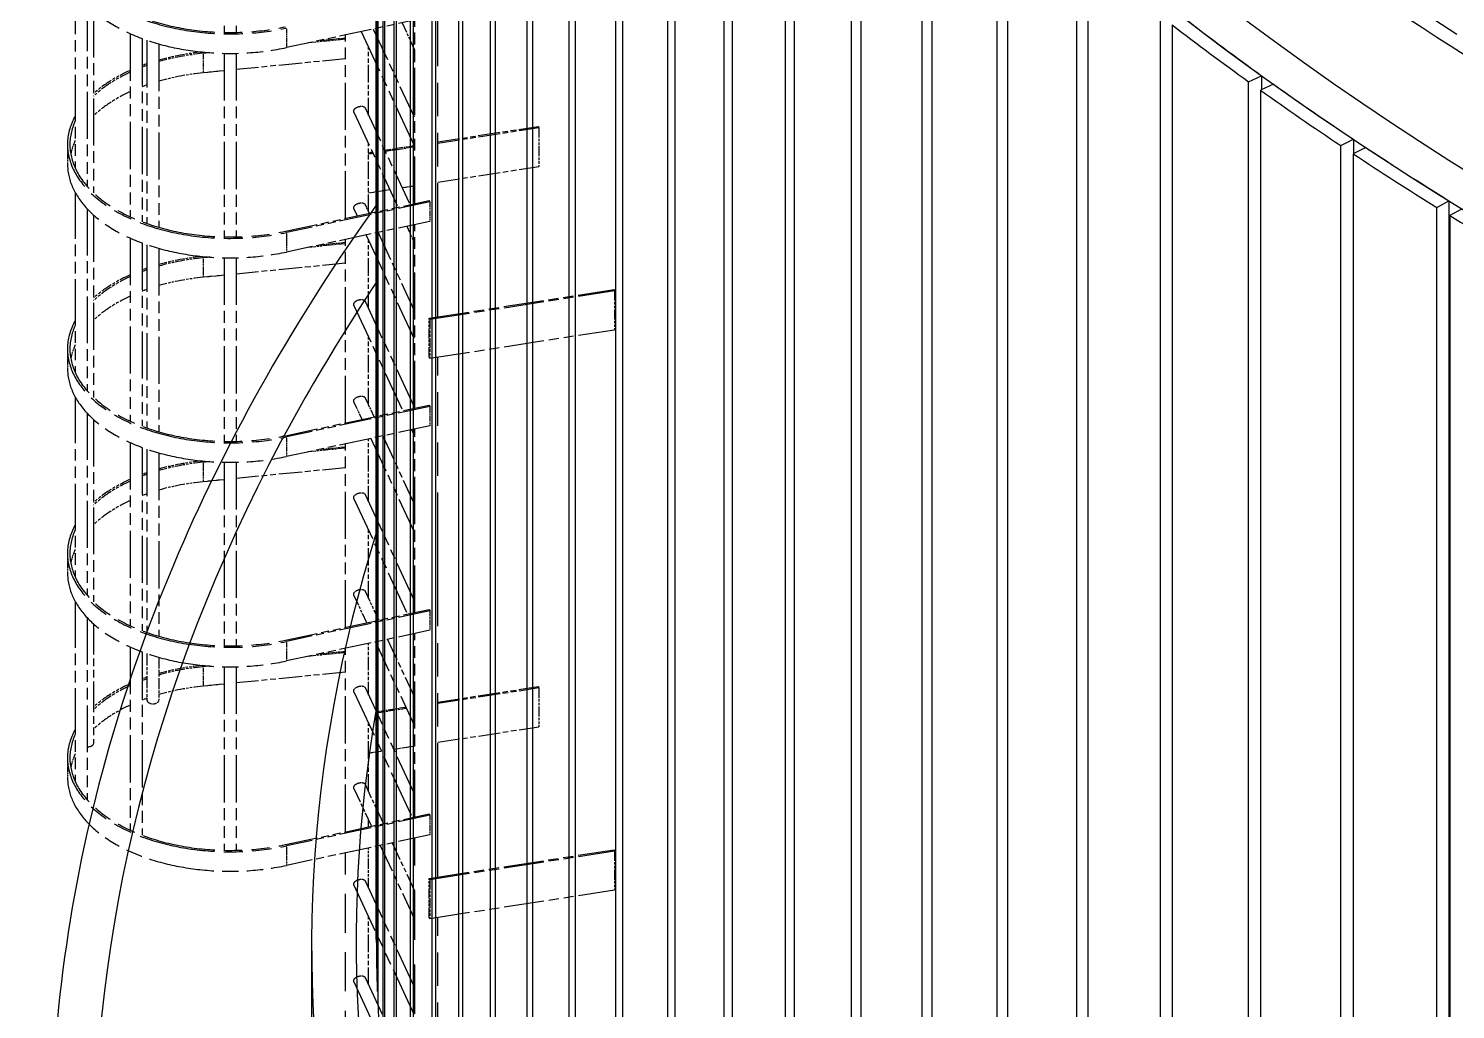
# Model space of a CAD drawing. Header units: millimetres. Extents: x 0 to 89100, y 0 to 63000.
# Drawn here: x 73388 to 75626, y 46648 to 48186 of the extents above; entities that cross this region are included whole.
import ezdxf

# ---------------------------------------------------------------- set-up
doc = ezdxf.new("R2010")
doc.units = ezdxf.units.MM
doc.header["$LTSCALE"] = 150
doc.linetypes.add('DOUBLE_DASH_CHAIN', pattern=[1.2403, 0.6614, -0.0827, 0.1654, -0.0827, 0.1654, -0.0827])
doc.layers.add('Reference', color=7, linetype='DOUBLE_DASH_CHAIN', lineweight=25)
doc.layers.add('Visible', color=7, linetype='Continuous', lineweight=25)

msp = doc.modelspace()

# ---------------------------------------------------------------- linework, layer by layer
at = {"layer": 'Reference', "ltscale": 2.114057}
for p, q in [((74029.77, 47734.18), (74029.77, 48549.91)), ((74029.77, 46855.43), (74029.77, 47671.15)), ((74029.77, 45976.68), (74029.77, 46792.4))]:
    msp.add_line(p, q, dxfattribs=at)
at = {"layer": 'Reference', "ltscale": 0.746183}
for p, q in [((73694.49, 48468.23), (73694.49, 48180.28)), ((73713.24, 48468.23), (73713.24, 48180.28)), ((73694.49, 48147.5), (73694.49, 47859.55)), ((73713.24, 48147.5), (73713.24, 47859.55)), ((73694.49, 47826.77), (73694.49, 47538.82)), ((73713.24, 47826.77), (73713.24, 47538.82)), ((73694.49, 47506.04), (73694.49, 47218.09)), ((73713.24, 47506.04), (73713.24, 47218.09)), ((73694.49, 47185.31), (73694.49, 46897.36)), ((73713.24, 47185.31), (73713.24, 46897.36))]:
    msp.add_line(p, q, dxfattribs=at)
at = {"layer": 'Reference', "ltscale": 0.731687}
for p, q in [((73460.86, 48249.97), (73460.86, 47967.62)), ((73460.86, 47929.24), (73460.86, 47646.89)), ((73460.86, 47608.51), (73460.86, 47326.16)), ((73460.86, 47287.78), (73460.86, 47005.43))]:
    msp.add_line(p, q, dxfattribs=at)
at = {"layer": 'Reference', "ltscale": 0.739697}
for p, q in [((73479.61, 48224.53), (73479.61, 47939.09)), ((73479.61, 47903.8), (73479.61, 47618.36)), ((73479.61, 47583.07), (73479.61, 47297.63)), ((73479.61, 47262.34), (73479.61, 46976.9))]:
    msp.add_line(p, q, dxfattribs=at)
at = {"layer": 'Reference', "ltscale": 0.74128}
for p, q in [((73489.78, 48214.63), (73489.78, 47928.58)), ((73489.78, 47893.9), (73489.78, 47607.85)), ((73489.78, 47573.17), (73489.78, 47287.12))]:
    msp.add_line(p, q, dxfattribs=at)
at = {"layer": 'Reference', "ltscale": 0.507713}
for p, q in [((74017.41, 48204.61), (73792.34, 48156.54)), ((74017.41, 47914.5), (73792.34, 47866.43)), ((74017.41, 47883.88), (73792.34, 47835.81)), ((74017.41, 47593.77), (73792.34, 47545.7)), ((74017.41, 47563.15), (73792.34, 47515.08)), ((74017.41, 47273.04), (73792.34, 47224.97)), ((74017.41, 47242.42), (73792.34, 47194.35)), ((74017.41, 46952.31), (73792.34, 46904.24)), ((74017.41, 46921.69), (73792.34, 46873.62))]:
    msp.add_line(p, q, dxfattribs=at)
at = {"layer": 'Reference', "ltscale": 0.163677}
msp.add_line((73973.74, 48195.28), (73993.77, 48152.12), dxfattribs=at)
at = {"layer": 'Reference', "ltscale": 0.745815}
for p, q in [((73993.77, 47911.76), (73993.77, 48199.56)), ((73885.07, 47888.54), (73885.07, 48176.35)), ((73993.77, 47591.03), (73993.77, 47878.83)), ((73885.07, 47567.81), (73885.07, 47855.62)), ((73993.77, 47270.3), (73993.77, 47558.1)), ((73885.07, 47247.08), (73885.07, 47534.89)), ((73993.77, 46949.57), (73993.77, 47237.37)), ((73885.07, 46926.35), (73885.07, 47214.16))]:
    msp.add_line(p, q, dxfattribs=at)
at = {"layer": 'Reference', "ltscale": 0.744655}
for p, q in [((73547.25, 48178.44), (73547.25, 47891.08)), ((73547.25, 47857.7), (73547.25, 47570.35)), ((73547.25, 47536.97), (73547.25, 47249.62)), ((73547.25, 47216.24), (73547.25, 46928.89))]:
    msp.add_line(p, q, dxfattribs=at)
at = {"layer": 'Reference', "ltscale": 0.07132}
for p, q in [((73792.34, 48185.63), (73792.34, 48158.07)), ((73661.53, 48145.99), (73661.53, 48118.43)), ((73792.34, 47864.9), (73792.34, 47837.34)), ((73661.53, 47825.26), (73661.53, 47797.7)), ((73792.34, 47544.17), (73792.34, 47516.61)), ((73661.53, 47504.53), (73661.53, 47476.97)), ((73792.34, 47223.44), (73792.34, 47195.88)), ((73661.53, 47183.8), (73661.53, 47156.24)), ((73792.34, 46902.71), (73792.34, 46875.15))]:
    msp.add_line(p, q, dxfattribs=at)
at = {"layer": 'Reference', "ltscale": 0.686931}
msp.add_line((73909.75, 48181.62), (73993.77, 48000.56), dxfattribs=at)
at = {"layer": 'Reference', "ltscale": 0.533162}
msp.add_line((73928.55, 48185.63), (73993.77, 48045.1), dxfattribs=at)
at = {"layer": 'Reference', "ltscale": 0.745107}
for p, q in [((73566, 48170.77), (73566, 47883.24)), ((73566, 47850.04), (73566, 47562.51)), ((73566, 47529.31), (73566, 47241.78)), ((73566, 47208.58), (73566, 46921.05))]:
    msp.add_line(p, q, dxfattribs=at)
at = {"layer": 'Reference', "ltscale": 0.745252}
for p, q in [((73573.55, 48168.07), (73573.55, 47880.48)), ((73573.55, 47847.34), (73573.55, 47559.75)), ((73573.55, 47526.61), (73573.55, 47239.02))]:
    msp.add_line(p, q, dxfattribs=at)
at = {"layer": 'Reference', "ltscale": 0.745547}
for p, q in [((73592.3, 48162.23), (73592.3, 47874.53)), ((73592.3, 47841.5), (73592.3, 47553.8)), ((73592.3, 47520.77), (73592.3, 47233.07))]:
    msp.add_line(p, q, dxfattribs=at)
at = {"layer": 'Reference', "ltscale": 0.126299}
for p, q in [((73885.07, 48169.58), (73826.19, 48163.77)), ((73885.07, 47848.85), (73826.19, 47843.04)), ((73885.07, 47528.12), (73826.19, 47522.31)), ((73885.07, 47207.39), (73826.19, 47201.58))]:
    msp.add_line(p, q, dxfattribs=at)
at = {"layer": 'Reference', "ltscale": 0.085252}
for p, q in [((73845.31, 48167.85), (73885.07, 48171.78)), ((73845.31, 47847.12), (73885.07, 47851.05)), ((73845.31, 47526.39), (73885.07, 47530.32)), ((73845.31, 47205.66), (73885.07, 47209.59))]:
    msp.add_line(p, q, dxfattribs=at)
at = {"layer": 'Reference', "ltscale": 0.277276}
for p, q in [((73921.07, 48050.19), (73921.07, 48157.22)), ((73921.07, 47898.63), (73921.07, 48005.65)), ((73921.07, 47747.07), (73921.07, 47854.09)), ((73921.07, 47595.51), (73921.07, 47702.53)), ((73921.07, 47292.38), (73921.07, 47399.41)), ((73921.07, 46989.26), (73921.07, 47096.28)), ((73921.07, 46686.13), (73921.07, 46793.16))]:
    msp.add_line(p, q, dxfattribs=at)
at = {"layer": 'Reference', "ltscale": 0.022336}
for p, q in [((73671.98, 48148.55), (73661.53, 48147.52)), ((73671.98, 47827.82), (73661.53, 47826.79)), ((73671.98, 47507.09), (73661.53, 47506.06)), ((73671.98, 47186.36), (73661.53, 47185.33))]:
    msp.add_line(p, q, dxfattribs=at)
at = {"layer": 'Reference', "ltscale": 0.36879}
for p, q in [((73885.07, 48138.96), (73713.24, 48122.01)), ((73885.07, 47818.23), (73713.24, 47801.28)), ((73885.07, 47497.5), (73713.24, 47480.55)), ((73885.07, 47176.77), (73713.24, 47159.82))]:
    msp.add_line(p, q, dxfattribs=at)
at = {"layer": 'Reference', "ltscale": 0.070664}
for p, q in [((73694.49, 48120.16), (73661.53, 48116.9)), ((73694.49, 47799.43), (73661.53, 47796.17)), ((73694.49, 47478.7), (73661.53, 47475.44)), ((73694.49, 47157.97), (73661.53, 47154.71))]:
    msp.add_line(p, q, dxfattribs=at)
at = {"layer": 'Reference', "ltscale": 0.575858}
msp.add_line((73915.64, 48061.9), (73986.08, 47910.12), dxfattribs=at)
at = {"layer": 'Reference', "ltscale": 0.561147}
msp.add_line((73898.63, 48054.01), (73967.27, 47906.1), dxfattribs=at)
at = {"layer": 'Reference', "ltscale": 0.345256}
for p, q in [((74029.77, 48008.54), (74187.41, 48032.92)), ((74029.77, 47129.78), (74187.41, 47154.17))]:
    msp.add_line(p, q, dxfattribs=at)
at = {"layer": 'Reference', "ltscale": 0.346957}
for p, q in [((74029.77, 48006.74), (74188.19, 48031.25)), ((74029.77, 47945.51), (74188.19, 47970.01)), ((74029.77, 47127.99), (74188.19, 47152.5)), ((74029.77, 47066.75), (74188.19, 47091.26))]:
    msp.add_line(p, q, dxfattribs=at)
at = {"layer": 'Reference', "ltscale": 0.006248}
for p, q in [((74187.41, 48032.92), (74188.19, 48031.25)), ((74306.21, 47776.95), (74306.99, 47775.28)), ((74016.43, 47732.12), (74017.21, 47730.45)), ((74017.21, 47669.21), (74016.43, 47670.88)), ((74187.41, 47154.17), (74188.19, 47152.5)), ((74306.21, 46898.19), (74306.99, 46896.52)), ((74016.43, 46853.37), (74017.21, 46851.69)), ((74017.21, 46790.46), (74016.43, 46792.13))]:
    msp.add_line(p, q, dxfattribs=at)
at = {"layer": 'Reference', "ltscale": 0.158612}
for p, q in [((74188.19, 48031.25), (74188.19, 47970.01)), ((74306.99, 47775.28), (74306.99, 47714.04)), ((74016.43, 47670.88), (74016.43, 47732.12)), ((74017.21, 47730.45), (74017.21, 47669.21)), ((74188.19, 47152.5), (74188.19, 47091.26)), ((74306.99, 46896.52), (74306.99, 46835.28)), ((74016.43, 46792.13), (74016.43, 46853.37)), ((74017.21, 46851.69), (74017.21, 46790.46))]:
    msp.add_line(p, q, dxfattribs=at)
at = {"layer": 'Reference', "ltscale": 0.079256}
for p, q in [((73448.84, 48004.52), (73448.84, 47973.9)), ((74017.41, 47914.5), (74017.41, 47883.88)), ((73448.84, 47683.79), (73448.84, 47653.17)), ((74017.41, 47593.77), (74017.41, 47563.15)), ((73448.84, 47363.06), (73448.84, 47332.44)), ((74017.41, 47273.04), (74017.41, 47242.42)), ((73448.84, 47042.33), (73448.84, 47011.71)), ((74017.41, 46952.31), (74017.41, 46921.69))]:
    msp.add_line(p, q, dxfattribs=at)
at = {"layer": 'Reference', "ltscale": 0.101427}
for p, q in [((73946.39, 47995.64), (73992.73, 48002.81)), ((73947.17, 47993.96), (73993.51, 48001.13)), ((73933.13, 47114.83), (73979.47, 47122)), ((73933.91, 47113.16), (73980.25, 47120.33))]:
    msp.add_line(p, q, dxfattribs=at)
at = {"layer": 'Reference', "ltscale": 0.013118}
msp.add_line((73921.07, 47991.72), (73927.1, 47992.65), dxfattribs=at)
at = {"layer": 'Reference', "ltscale": 0.014819}
msp.add_line((73921.07, 47989.93), (73927.88, 47990.98), dxfattribs=at)
at = {"layer": 'Reference', "ltscale": 0.072912}
msp.add_line((73921.07, 47928.69), (73954.4, 47933.85), dxfattribs=at)
at = {"layer": 'Reference', "ltscale": 0.043916}
msp.add_line((73973.68, 47936.83), (73993.77, 47939.94), dxfattribs=at)
at = {"layer": 'Reference', "ltscale": 0.508449}
for p, q in [((73791.04, 47868.46), (74016.43, 47916.6)), ((73791.04, 47547.73), (74016.43, 47595.87)), ((73791.04, 47227), (74016.43, 47275.14)), ((73791.04, 46906.27), (74016.43, 46954.41))]:
    msp.add_line(p, q, dxfattribs=at)
at = {"layer": 'Reference', "ltscale": 0.052605}
msp.add_line((73915.64, 47910.34), (73922.08, 47896.45), dxfattribs=at)
at = {"layer": 'Reference', "ltscale": 0.00787}
for p, q in [((74016.43, 47916.6), (74017.41, 47914.5)), ((74016.43, 47595.87), (74017.41, 47593.77)), ((74016.43, 47275.14), (74017.41, 47273.04)), ((74016.43, 46954.41), (74017.41, 46952.31))]:
    msp.add_line(p, q, dxfattribs=at)
at = {"layer": 'Reference', "ltscale": 0.037894}
msp.add_line((73898.63, 47902.44), (73903.28, 47892.43), dxfattribs=at)
at = {"layer": 'Reference', "ltscale": 0.626149}
msp.add_line((73917.18, 47862.47), (73993.77, 47697.44), dxfattribs=at)
at = {"layer": 'Reference', "ltscale": 0.47238}
msp.add_line((73935.99, 47866.49), (73993.77, 47741.98), dxfattribs=at)
at = {"layer": 'Reference', "ltscale": 0.102895}
msp.add_line((73981.18, 47876.14), (73993.77, 47849), dxfattribs=at)
at = {"layer": 'Reference', "ltscale": 0.634748}
for p, q in [((74016.43, 47732.12), (74306.21, 47776.95)), ((74017.21, 47730.45), (74306.99, 47775.28)), ((74017.21, 47669.21), (74306.99, 47714.04)), ((74016.43, 46853.37), (74306.21, 46898.19)), ((74017.21, 46851.69), (74306.99, 46896.52)), ((74017.21, 46790.46), (74306.99, 46835.28))]:
    msp.add_line(p, q, dxfattribs=at)
at = {"layer": 'Reference', "ltscale": 0.621929}
msp.add_line((73898.63, 47750.88), (73974.71, 47586.96), dxfattribs=at)
at = {"layer": 'Reference', "ltscale": 0.63664}
msp.add_line((73915.64, 47758.77), (73993.51, 47590.97), dxfattribs=at)
at = {"layer": 'Reference', "ltscale": 0.098676}
msp.add_line((73898.63, 47599.32), (73910.71, 47573.29), dxfattribs=at)
at = {"layer": 'Reference', "ltscale": 0.113387}
msp.add_line((73915.64, 47607.21), (73929.52, 47577.31), dxfattribs=at)
at = {"layer": 'Reference', "ltscale": 0.411598}
msp.add_line((73943.42, 47547.35), (73993.77, 47438.85), dxfattribs=at)
at = {"layer": 'Reference', "ltscale": 0.042113}
msp.add_line((73988.61, 47557), (73993.77, 47545.87), dxfattribs=at)
at = {"layer": 'Reference', "ltscale": 0.255523}
msp.add_line((73921.07, 47443.94), (73921.07, 47542.57), dxfattribs=at)
at = {"layer": 'Reference', "ltscale": 0.565367}
msp.add_line((73924.61, 47543.33), (73993.77, 47394.31), dxfattribs=at)
at = {"layer": 'Reference', "ltscale": 0.682711}
msp.add_line((73898.63, 47447.76), (73982.14, 47267.81), dxfattribs=at)
at = {"layer": 'Reference', "ltscale": 0.638762}
for p, q in [((73915.64, 47455.65), (73993.77, 47287.29)), ((73915.64, 47152.53), (73993.77, 46984.16)), ((73915.64, 46849.4), (73993.77, 46681.04)), ((73915.64, 46697.84), (73993.77, 46529.48))]:
    msp.add_line(p, q, dxfattribs=at)
at = {"layer": 'Reference', "ltscale": 0.174168}
msp.add_line((73915.64, 47304.09), (73936.95, 47258.16), dxfattribs=at)
at = {"layer": 'Reference', "ltscale": 0.159458}
msp.add_line((73898.63, 47296.2), (73918.14, 47254.15), dxfattribs=at)
at = {"layer": 'Reference', "ltscale": 0.485294}
msp.add_line((73489.78, 47252.44), (73489.78, 47065.15), dxfattribs=at)
at = {"layer": 'Reference', "ltscale": 0.209894}
msp.add_line((73921.07, 47140.82), (73921.07, 47221.84), dxfattribs=at)
at = {"layer": 'Reference', "ltscale": 0.504585}
msp.add_line((73932.05, 47224.19), (73993.77, 47091.19), dxfattribs=at)
at = {"layer": 'Reference', "ltscale": 0.350816}
msp.add_line((73950.85, 47228.21), (73993.77, 47135.73), dxfattribs=at)
at = {"layer": 'Reference', "ltscale": 0.189691}
msp.add_line((73573.55, 47205.88), (73573.55, 47132.65), dxfattribs=at)
at = {"layer": 'Reference', "ltscale": 0.174562}
msp.add_line((73592.3, 47200.04), (73592.3, 47132.65), dxfattribs=at)
at = {"layer": 'Reference', "ltscale": 0.743493}
msp.add_line((73898.63, 47144.63), (73989.58, 46948.67), dxfattribs=at)
at = {"layer": 'Reference', "ltscale": 0.072962}
msp.add_line((73960.42, 47056.02), (73993.77, 47061.18), dxfattribs=at)
at = {"layer": 'Reference', "ltscale": 0.043866}
msp.add_line((73921.07, 47049.94), (73941.14, 47053.04), dxfattribs=at)
at = {"layer": 'Reference', "ltscale": 0.22024}
msp.add_line((73898.63, 46993.07), (73925.58, 46935), dxfattribs=at)
at = {"layer": 'Reference', "ltscale": 0.23495}
msp.add_line((73915.64, 47000.96), (73944.39, 46939.02), dxfattribs=at)
at = {"layer": 'Reference', "ltscale": 0.027573}
msp.add_line((73921.07, 46934.04), (73921.07, 46944.72), dxfattribs=at)
at = {"layer": 'Reference', "ltscale": 0.164264}
msp.add_line((73921.07, 46837.7), (73921.07, 46901.11), dxfattribs=at)
at = {"layer": 'Reference', "ltscale": 0.443803}
msp.add_line((73939.48, 46905.05), (73993.77, 46788.06), dxfattribs=at)
at = {"layer": 'Reference', "ltscale": 0.290034}
msp.add_line((73958.29, 46909.06), (73993.77, 46832.6), dxfattribs=at)
at = {"layer": 'Reference', "ltscale": 3.129597}
msp.add_line((73993.77, 45709.08), (73993.77, 46916.64), dxfattribs=at)
at = {"layer": 'Reference', "ltscale": 2.462375}
msp.add_line((73885.07, 45943.31), (73885.07, 46893.43), dxfattribs=at)
at = {"layer": 'Reference', "ltscale": 0.77782}
for p, q in [((73898.63, 46841.51), (73993.77, 46636.5)), ((73898.63, 46689.95), (73993.77, 46484.94))]:
    msp.add_line(p, q, dxfattribs=at)
at = {"layer": 'Reference', "ltscale": 1.205125}
for centre in [(73703.87, 48325.25), (73703.87, 48004.52), (73703.87, 47683.79), (73703.87, 47363.06), (73703.87, 47042.33)]:
    msp.add_ellipse(centre, major_axis=(-255.02, 0), ratio=0.5773503, start_param=5.9750134, end_param=8.2082835, dxfattribs=at)
at = {"layer": 'Reference', "ltscale": 1.160289}
for centre in [(73703.87, 48325.25), (73703.87, 48004.52), (73703.87, 47683.79), (73703.87, 47363.06), (73703.87, 47042.33)]:
    msp.add_ellipse(centre, major_axis=(-251.27, 0), ratio=0.5773503, start_param=6.0260033, end_param=8.2082835, dxfattribs=at)
at = {"layer": 'Reference', "ltscale": 1.038814}
for centre in [(73703.87, 48294.63), (73703.87, 47973.9), (73703.87, 47653.17), (73703.87, 47332.44), (73703.87, 47011.71)]:
    msp.add_ellipse(centre, major_axis=(-255.02, 0), ratio=0.5773503, start_param=0, end_param=1.9250982, dxfattribs=at)
at = {"layer": 'Reference', "ltscale": 0.018702}
for centre in [(73703.87, 48004.52), (73703.87, 47683.79), (73703.87, 47363.06), (73703.87, 47042.33)]:
    msp.add_ellipse(centre, major_axis=(255.02, 0), ratio=0.5773503, start_param=2.1071258, end_param=2.1419651, dxfattribs=at)
at = {"layer": 'Reference', "ltscale": 0.018811}
for centre in [(73703.87, 48004.52), (73703.87, 47973.9), (73703.87, 47683.79), (73703.87, 47653.17), (73703.87, 47363.06), (73703.87, 47332.44), (73703.87, 47042.33), (73703.87, 47011.71)]:
    msp.add_ellipse(centre, major_axis=(-251.27, 0), ratio=0.5773503, start_param=5.2576137, end_param=5.2931781, dxfattribs=at)
at = {"layer": 'Reference', "ltscale": 0.151232}
for centre in [(73703.87, 48004.52), (73703.87, 47683.79), (73703.87, 47363.06), (73703.87, 47042.33)]:
    msp.add_ellipse(centre, major_axis=(255.02, 0), ratio=0.5773503, start_param=1.7431541, end_param=2.02357, dxfattribs=at)
at = {"layer": 'Reference', "ltscale": 0.154501}
for centre in [(73703.87, 48004.52), (73703.87, 47973.9), (73703.87, 47683.79), (73703.87, 47653.17), (73703.87, 47363.06), (73703.87, 47332.44), (73703.87, 47042.33), (73703.87, 47011.71)]:
    msp.add_ellipse(centre, major_axis=(-251.27, 0), ratio=0.5773503, start_param=4.8816859, end_param=5.1724358, dxfattribs=at)
at = {"layer": 'Reference', "ltscale": 0.180714}
for centre in [(73703.87, 48004.52), (73703.87, 47683.79), (73703.87, 47363.06), (73703.87, 47042.33)]:
    msp.add_ellipse(centre, major_axis=(255.02, 0), ratio=0.5773503, start_param=2.2320904, end_param=2.5671368, dxfattribs=at)
at = {"layer": 'Reference', "ltscale": 0.184339}
for centre in [(73703.87, 48004.52), (73703.87, 47973.9), (73703.87, 47683.79), (73703.87, 47653.17), (73703.87, 47363.06), (73703.87, 47332.44), (73703.87, 47042.33), (73703.87, 47011.71)]:
    msp.add_ellipse(centre, major_axis=(-251.27, 0), ratio=0.5773503, start_param=5.3853498, end_param=5.7322144, dxfattribs=at)
at = {"layer": 'Reference', "ltscale": 0.080434}
for centre in [(73703.87, 47973.9), (73703.87, 47653.17), (73703.87, 47332.44), (73703.87, 47011.71)]:
    msp.add_ellipse(centre, major_axis=(-251.27, 0), ratio=0.5773503, start_param=6.0260033, end_param=6.1774596, dxfattribs=at)
at = {"layer": 'Reference', "ltscale": 0.062226}
msp.add_ellipse((73582.93, 47132.65), major_axis=(9.37, 0), ratio=0.5773503, start_param=3.1415927, end_param=6.2831853, dxfattribs=at)
at = {"layer": 'Reference', "ltscale": 0.032747}
msp.add_ellipse((73480.4, 47065.15), major_axis=(9.37, 0), ratio=0.5773503, start_param=4.6274927, end_param=6.2831853, dxfattribs=at)
at = {"layer": 'Reference', "ltscale": 0.063434}
for points in [[(73898.63, 48054.01), (73898.45, 48054.4), (73898.3, 48054.81), (73898.06, 48055.73), (73897.99, 48056.25), (73897.99, 48057.23), (73898.06, 48057.72), (73898.33, 48058.68), (73898.54, 48059.14), (73899.34, 48060.43), (73900.12, 48061.19), (73901.87, 48062.41), (73902.96, 48062.96), (73904.72, 48063.61), (73905.33, 48063.8), (73906.54, 48064.11), (73907.15, 48064.23), (73908.31, 48064.41), (73908.9, 48064.48), (73910.05, 48064.53), (73910.6, 48064.52), (73912.18, 48064.39), (73913.1, 48064.14), (73914.51, 48063.41), (73915.11, 48062.87), (73915.55, 48062.07), (73915.6, 48061.99), (73915.64, 48061.9)], [(73898.63, 47902.44), (73898.45, 47902.84), (73898.3, 47903.24), (73898.06, 47904.17), (73897.99, 47904.68), (73897.99, 47905.67), (73898.06, 47906.16), (73898.33, 47907.11), (73898.54, 47907.57), (73899.34, 47908.87), (73900.12, 47909.62), (73901.87, 47910.85), (73902.96, 47911.4), (73904.72, 47912.05), (73905.33, 47912.24), (73906.54, 47912.55), (73907.15, 47912.67), (73908.31, 47912.85), (73908.9, 47912.91), (73910.05, 47912.97), (73910.6, 47912.96), (73912.18, 47912.83), (73913.1, 47912.58), (73914.51, 47911.85), (73915.11, 47911.31), (73915.55, 47910.51), (73915.6, 47910.42), (73915.64, 47910.34)], [(73898.63, 47750.88), (73898.45, 47751.28), (73898.3, 47751.68), (73898.06, 47752.61), (73897.99, 47753.12), (73897.99, 47754.11), (73898.06, 47754.6), (73898.33, 47755.55), (73898.54, 47756.01), (73899.34, 47757.31), (73900.12, 47758.06), (73901.87, 47759.28), (73902.96, 47759.84), (73904.72, 47760.49), (73905.33, 47760.68), (73906.54, 47760.99), (73907.15, 47761.11), (73908.31, 47761.29), (73908.9, 47761.35), (73910.05, 47761.41), (73910.6, 47761.4), (73912.18, 47761.26), (73913.1, 47761.02), (73914.51, 47760.29), (73915.11, 47759.75), (73915.55, 47758.95), (73915.6, 47758.86), (73915.64, 47758.77)], [(73898.63, 47599.32), (73898.45, 47599.72), (73898.3, 47600.12), (73898.06, 47601.04), (73897.99, 47601.56), (73897.99, 47602.54), (73898.06, 47603.04), (73898.33, 47603.99), (73898.54, 47604.45), (73899.34, 47605.75), (73900.12, 47606.5), (73901.87, 47607.72), (73902.96, 47608.27), (73904.72, 47608.93), (73905.33, 47609.11), (73906.54, 47609.43), (73907.15, 47609.55), (73908.31, 47609.73), (73908.9, 47609.79), (73910.05, 47609.84), (73910.6, 47609.84), (73912.18, 47609.7), (73913.1, 47609.46), (73914.51, 47608.73), (73915.11, 47608.19), (73915.55, 47607.38), (73915.6, 47607.3), (73915.64, 47607.21)], [(73898.63, 47447.76), (73898.45, 47448.15), (73898.3, 47448.56), (73898.06, 47449.48), (73897.99, 47450), (73897.99, 47450.98), (73898.06, 47451.47), (73898.33, 47452.43), (73898.54, 47452.89), (73899.34, 47454.18), (73900.12, 47454.94), (73901.87, 47456.16), (73902.96, 47456.71), (73904.72, 47457.36), (73905.33, 47457.55), (73906.54, 47457.86), (73907.15, 47457.99), (73908.31, 47458.17), (73908.9, 47458.23), (73910.05, 47458.28), (73910.6, 47458.27), (73912.18, 47458.14), (73913.1, 47457.9), (73914.51, 47457.16), (73915.11, 47456.62), (73915.55, 47455.82), (73915.6, 47455.74), (73915.64, 47455.65)], [(73898.63, 47296.2), (73898.45, 47296.59), (73898.3, 47297), (73898.06, 47297.92), (73897.99, 47298.44), (73897.99, 47299.42), (73898.06, 47299.91), (73898.33, 47300.87), (73898.54, 47301.33), (73899.34, 47302.62), (73900.12, 47303.38), (73901.87, 47304.6), (73902.96, 47305.15), (73904.72, 47305.8), (73905.33, 47305.99), (73906.54, 47306.3), (73907.15, 47306.42), (73908.31, 47306.6), (73908.9, 47306.67), (73910.05, 47306.72), (73910.6, 47306.71), (73912.18, 47306.58), (73913.1, 47306.33), (73914.51, 47305.6), (73915.11, 47305.06), (73915.55, 47304.26), (73915.6, 47304.18), (73915.64, 47304.09)], [(73898.63, 47144.63), (73898.45, 47145.03), (73898.3, 47145.43), (73898.06, 47146.36), (73897.99, 47146.87), (73897.99, 47147.86), (73898.06, 47148.35), (73898.33, 47149.3), (73898.54, 47149.76), (73899.34, 47151.06), (73900.12, 47151.81), (73901.87, 47153.03), (73902.96, 47153.59), (73904.72, 47154.24), (73905.33, 47154.43), (73906.54, 47154.74), (73907.15, 47154.86), (73908.31, 47155.04), (73908.9, 47155.1), (73910.05, 47155.16), (73910.6, 47155.15), (73912.18, 47155.01), (73913.1, 47154.77), (73914.51, 47154.04), (73915.11, 47153.5), (73915.55, 47152.7), (73915.6, 47152.61), (73915.64, 47152.53)], [(73898.63, 46993.07), (73898.45, 46993.47), (73898.3, 46993.87), (73898.06, 46994.79), (73897.99, 46995.31), (73897.99, 46996.3), (73898.06, 46996.79), (73898.33, 46997.74), (73898.54, 46998.2), (73899.34, 46999.5), (73900.12, 47000.25), (73901.87, 47001.47), (73902.96, 47002.03), (73904.72, 47002.68), (73905.33, 47002.87), (73906.54, 47003.18), (73907.15, 47003.3), (73908.31, 47003.48), (73908.9, 47003.54), (73910.05, 47003.59), (73910.6, 47003.59), (73912.18, 47003.45), (73913.1, 47003.21), (73914.51, 47002.48), (73915.11, 47001.94), (73915.55, 47001.14), (73915.6, 47001.05), (73915.64, 47000.96)], [(73898.63, 46841.51), (73898.45, 46841.91), (73898.3, 46842.31), (73898.06, 46843.23), (73897.99, 46843.75), (73897.99, 46844.73), (73898.06, 46845.23), (73898.33, 46846.18), (73898.54, 46846.64), (73899.34, 46847.93), (73900.12, 46848.69), (73901.87, 46849.91), (73902.96, 46850.46), (73904.72, 46851.11), (73905.33, 46851.3), (73906.54, 46851.61), (73907.15, 46851.74), (73908.31, 46851.92), (73908.9, 46851.98), (73910.05, 46852.03), (73910.6, 46852.02), (73912.18, 46851.89), (73913.1, 46851.65), (73914.51, 46850.92), (73915.11, 46850.38), (73915.55, 46849.57), (73915.6, 46849.49), (73915.64, 46849.4)], [(73898.63, 46689.95), (73898.45, 46690.34), (73898.3, 46690.75), (73898.06, 46691.67), (73897.99, 46692.19), (73897.99, 46693.17), (73898.06, 46693.66), (73898.33, 46694.62), (73898.54, 46695.08), (73899.34, 46696.37), (73900.12, 46697.13), (73901.87, 46698.35), (73902.96, 46698.9), (73904.72, 46699.55), (73905.33, 46699.74), (73906.54, 46700.05), (73907.15, 46700.18), (73908.31, 46700.35), (73908.9, 46700.42), (73910.05, 46700.47), (73910.6, 46700.46), (73912.18, 46700.33), (73913.1, 46700.08), (73914.51, 46699.35), (73915.11, 46698.81), (73915.55, 46698.01), (73915.6, 46697.93), (73915.64, 46697.84)]]:
    msp.add_open_spline(points, degree=3, knots=[3.4243653, 3.4243653, 3.4243653, 3.4243653, 3.61045, 3.61045, 3.8515697, 3.8515697, 4.0926893, 4.0926893, 4.333809, 4.333809, 4.8160483, 4.8160483, 5.2967014, 5.2967014, 5.5370279, 5.5370279, 5.7773545, 5.7773545, 6.0176811, 6.0176811, 6.2580076, 6.2580076, 6.7386607, 6.7386607, 7.2209, 7.2209, 7.275935, 7.275935, 7.275935, 7.275935], dxfattribs=at)
at = {"layer": 'Visible'}
for p, q in [((73933.32, 46757.41), (73933.32, 50348.97)), ((73934.93, 46675.78), (73934.93, 50267.35)), ((73935.69, 50250.03), (73935.69, 46658.47)), ((73944.16, 46545.6), (73944.16, 50137.17)), ((73946.01, 50119.88), (73946.01, 46528.31)), ((73961.57, 46415.7), (73961.57, 50007.27)), ((73964.5, 49990.03), (73964.5, 46398.47)), ((73987.14, 46286.25), (73987.14, 49877.82)), ((73991.16, 49860.65), (73991.16, 46269.09)), ((74020.84, 46157.43), (74020.84, 49748.99)), ((74025.93, 49731.92), (74025.93, 46140.36)), ((74062.61, 46029.39), (74062.61, 49620.96)), ((74068.77, 49604), (74068.77, 46012.44)), ((74112.41, 45902.32), (74112.41, 49493.88)), ((74119.63, 49477.07), (74119.63, 45885.5)), ((74170.17, 45776.37), (74170.17, 49367.93)), ((74178.44, 49351.28), (74178.44, 45759.72)), ((74235.81, 45651.71), (74235.81, 49243.28)), ((74245.13, 49226.81), (74245.13, 45635.25)), ((74309.25, 45528.52), (74309.25, 49120.08)), ((74319.59, 49103.83), (74319.59, 45512.26)), ((74390.39, 45406.94), (74390.39, 48998.51)), ((74401.75, 48982.48), (74401.75, 46370.71)), ((74479.12, 46266.95), (74479.12, 48878.71)), ((74491.48, 48862.93), (74491.48, 46251.16)), ((74575.32, 46149.09), (74575.32, 48760.86)), ((74588.67, 48745.35), (74588.67, 46133.58)), ((74678.88, 46033.33), (74678.88, 48645.1)), ((74693.19, 48629.88), (74693.19, 46018.11)), ((74789.64, 45919.82), (74789.64, 48531.59)), ((74804.9, 48516.68), (74804.9, 44925.11)), ((74907.48, 44828.91), (74907.48, 48420.47)), ((74923.66, 48405.89), (74923.66, 44814.33)), ((75032.22, 44720.34), (75032.22, 48311.9)), ((75049.31, 48297.67), (75049.31, 44706.1)), ((75163.71, 45011.1), (75163.71, 48206.02)), ((75592.57, 48200.98), (75628.55, 48177.73)), ((75181.69, 48192.15), (75181.69, 45090.48)), ((75301.77, 48102.96), (75322.2, 48112.47)), ((75322.2, 48112.47), (75322.2, 48090.22)), ((75301.77, 45001.29), (75301.77, 48102.96)), ((75341.04, 48098.99), (75320.61, 48089.48)), ((75320.61, 48089.48), (75320.61, 44497.91)), ((75446.22, 48002.86), (75466.04, 48012.8)), ((75446.22, 44411.3), (75446.22, 48002.86)), ((75485.72, 47999.72), (75465.9, 47989.78)), ((75466.04, 48012.8), (75466.04, 47989.86)), ((75465.9, 47989.78), (75465.9, 44398.22)), ((75596.88, 47905.86), (75616.06, 47916.21)), ((75596.88, 44314.29), (75596.88, 47905.86)), ((75616.06, 47916.21), (75616.06, 44324.64)), ((75636.54, 47903.55), (75617.36, 47893.2)), ((75617.36, 47893.2), (75617.36, 44301.64)), ((73832.07, 46634.93), (73832.07, 46745.16)), ((73935.69, 46675.79), (73934.93, 46675.78))]:
    msp.add_line(p, q, dxfattribs=at)
for centre, major_axis, start_param, end_param in [((80147.07, 50348.97), (-6187.5, 0), 6.0985564, 9.6081897), ((80147.07, 50348.97), (6112.5, 0), 3.3458491, 6.2831853), ((80147.07, 50529.62), (6112.5, 0), 3.7534395, 4.1005421), ((80147.07, 50348.97), (6187.5, 0), 3.786608, 3.8180785), ((80147.07, 50348.97), (-6213.75, 0), 0.6450051, 0.6764961), ((80147.07, 50348.97), (-6213.75, 0), 0.6813241, 0.7128151), ((80147.07, 50348.97), (6187.5, 0), 3.822927, 3.8543975), ((80147.07, 50348.97), (6187.5, 0), 3.859246, 3.8907165), ((80147.07, 50348.97), (-6213.75, 0), 0.7176431, 0.7491341), ((80147.07, 50348.97), (-6213.75, 0), 0.7539621, 0.7854531), ((80147.07, 46745.16), (-6315, 0), 6.1038739, 9.6040893), ((80147.07, 46757.41), (-6245.17, 0), 6.1828271, 9.5251361), ((80147.07, 46757.41), (-6213.75, 0), 0, 0.0227543), ((80147.07, 46757.41), (-6213.75, 0), 0.0275823, 0.0590732)]:
    msp.add_ellipse(centre, major_axis=major_axis, ratio=0.5773503, start_param=start_param, end_param=end_param, dxfattribs=at)
for points, knots in [([(73933.32, 47909.43), (73807.06, 47732.48), (73703.22, 47549.93), (73449.5, 46960.74), (73387.73, 46540.52), (73495.04, 45712.43), (73662.89, 45304.97), (74210.49, 44539.36), (74591.91, 44181.64), (75530.13, 43553.11), (76087.45, 43282.7), (77320.59, 42857.25), (77996.18, 42702.28), (79134.67, 42556.79), (79582.18, 42526.26), (80030.47, 42521.76)], [3.5362149, 3.5362149, 3.5362149, 3.5362149, 3.6833053, 3.6833053, 4.0016656, 4.0016656, 4.3186134, 4.3186134, 4.6383092, 4.6383092, 4.9591467, 4.9591467, 5.2799455, 5.2799455, 5.4804087, 5.4804087, 5.4804087, 5.4804087]), ([(73933.32, 47788), (73893.55, 47728.42), (73856.38, 47668.28), (73609.4, 47234.67), (73497.99, 46843.86), (73491.85, 46452.65)], [3.55913562, 3.55913562, 3.55913562, 3.55913562, 3.60928195, 3.60928195, 3.91791825, 3.91791825, 3.91791825, 3.91791825])]:
    msp.add_open_spline(points, degree=3, knots=knots, dxfattribs=at)

doc.saveas('drawing.dxf')
